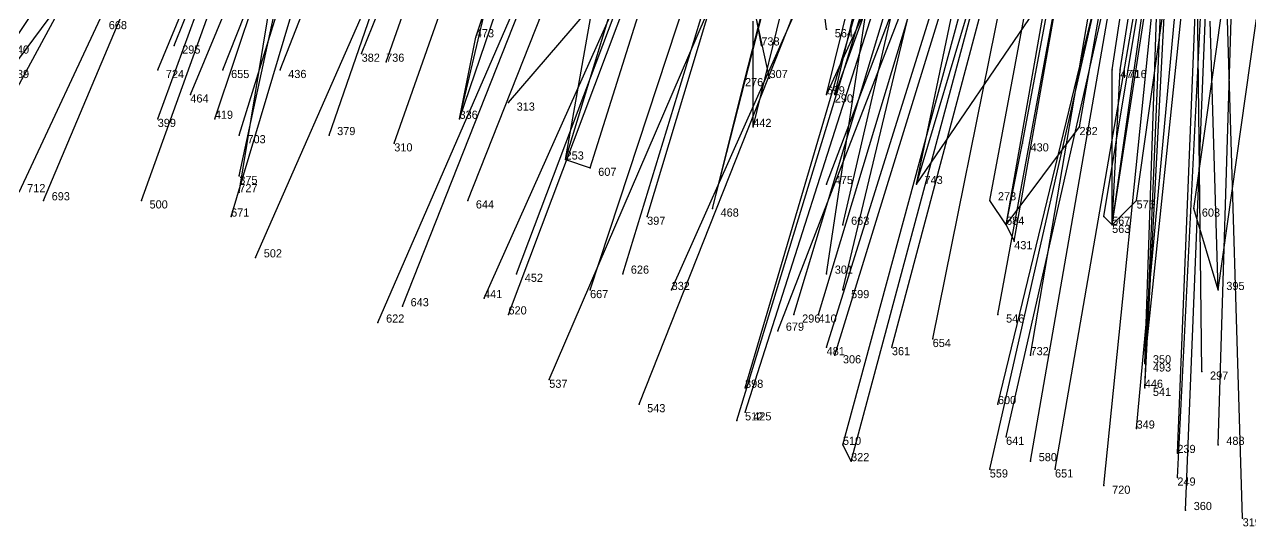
# Model space of a CAD drawing. Extents: x -0.5 to 0.59, y -0.5 to 0.59.
# Drawn here: x -0.2053 to -0.055, y -0.497 to -0.4354 of the extents above; entities that cross this region are included whole.
import ezdxf

# ---------------------------------------------------------------- set-up
doc = ezdxf.new("R2010")
doc.units = 0
for name, color, linetype in [('Facilities', 3, 'CONTINUOUS'), ('Facilities_lines', 3, 'CONTINUOUS'), ('Normals', 1, 'CONTINUOUS'), ('Source_points', 5, 'CONTINUOUS'), ('Text', 3, 'CONTINUOUS')]:
    doc.layers.add(name, color=color, linetype=linetype)

msp = doc.modelspace()

# ---------------------------------------------------------------- linework, layer by layer
at = {"layer": 'Facilities', "color": 3}
for p in [(-0.107, -0.436, -1.25), (-0.187, -0.438, -1.191), (-0.115, -0.438, -1.25), (-0.164, -0.439, -1.25), (-0.161, -0.44, -1.171), (-0.189, -0.441, -1.2), (-0.181, -0.441, -1.25), (-0.174, -0.441, -1.186), (-0.114, -0.442, -1.25), (-0.185, -0.444, -1.204), (-0.146, -0.445, -1.25), (-0.189, -0.447, -1.214), (-0.182, -0.447, -1.206), (-0.152, -0.447, -1.18), (-0.179, -0.449, -1.208), (-0.168, -0.449, -1.25), (-0.116, -0.448, -1.157), (-0.16, -0.45, -1.195), (-0.139, -0.452, -1.182), (-0.179, -0.454, -1.222), (-0.107, -0.455, -1.25), (-0.096, -0.455, -1.162), (-0.179, -0.456, -1.225), (-0.203, -0.457, -1.25), (-0.191, -0.457, -1.239), (-0.151, -0.457, -1.204), (-0.121, -0.458, -1.184), (-0.18, -0.459, -1.232), (-0.129, -0.459, -1.193), (-0.105, -0.46, -1.178), (-0.085, -0.46, -1.169), (-0.072, -0.46, -1.165), (-0.177, -0.464, -1.25), (-0.145, -0.466, -1.221), (-0.132, -0.466, -1.21), (-0.107, -0.466, -1.25), (-0.136, -0.468, -1.22), (-0.126, -0.468, -1.25), (-0.105, -0.468, -1.2), (-0.059, -0.468, -1.179), (-0.159, -0.47, -1.239), (-0.149, -0.469, -1.25), (-0.146, -0.471, -1.232), (-0.111, -0.471, -1.211), (-0.108, -0.471, -1.209), (-0.086, -0.471, -1.198), (-0.162, -0.472, -1.246), (-0.113, -0.473, -1.25), (-0.094, -0.474, -1.209), (-0.107, -0.475, -1.219), (-0.106, -0.476, -1.22), (-0.099, -0.475, -1.213), (-0.082, -0.476, -1.207), (-0.068, -0.477, -1.25), (-0.068, -0.477, -1.205), (-0.141, -0.479, -1.249), (-0.061, -0.478, -1.25), (-0.117, -0.48, -1.235), (-0.068, -0.48, -1.211), (-0.068, -0.48, -1.212), (-0.13, -0.482, -1.248), (-0.086, -0.482, -1.224), (-0.117, -0.483, -1.244), (-0.118, -0.484, -1.25), (-0.069, -0.485, -1.224), (-0.085, -0.486, -1.25), (-0.064, -0.488, -1.25), (-0.059, -0.487, -1.226), (-0.104, -0.489, -1.25), (-0.082, -0.489, -1.239), (-0.087, -0.49, -1.246), (-0.079, -0.49, -1.25), (-0.064, -0.491, -1.25), (-0.073, -0.492, -1.244), (-0.063, -0.495, -1.246), (-0.056, -0.496, -1.249)]:
    msp.add_point(p, dxfattribs=at)
at = {"layer": 'Facilities_lines', "color": 3}
for p, q in [((-0.152, -0.447, -1.18), (-0.14, -0.396, -1.051)), ((-0.096, -0.455, -1.162), (-0.082, -0.408, -1.041)), ((-0.139, -0.452, -1.182), (-0.133, -0.418, -1.096)), ((-0.072, -0.46, -1.165), (-0.068, -0.432, -1.093)), ((-0.102, -0.433, -1.113), (-0.107, -0.444, -1.142)), ((-0.102, -0.433, -1.113), (-0.106, -0.444, -1.142)), ((-0.096, -0.455, -1.162), (-0.081, -0.433, -1.101)), ((-0.116, -0.448, -1.157), (-0.116, -0.435, -1.125)), ((-0.059, -0.468, -1.179), (-0.06, -0.435, -1.097)), ((-0.152, -0.447, -1.18), (-0.15, -0.437, -1.155)), ((-0.072, -0.46, -1.165), (-0.072, -0.441, -1.118)), ((-0.072, -0.46, -1.165), (-0.071, -0.441, -1.117)), ((-0.121, -0.458, -1.184), (-0.117, -0.442, -1.144)), ((-0.085, -0.46, -1.169), (-0.076, -0.448, -1.137)), ((-0.085, -0.46, -1.169), (-0.083, -0.45, -1.144)), ((-0.139, -0.452, -1.182), (-0.136, -0.453, -1.182)), ((-0.085, -0.46, -1.169), (-0.087, -0.457, -1.163)), ((-0.072, -0.46, -1.165), (-0.069, -0.457, -1.156)), ((-0.059, -0.468, -1.179), (-0.062, -0.458, -1.156)), ((-0.072, -0.46, -1.165), (-0.073, -0.459, -1.162)), ((-0.085, -0.46, -1.169), (-0.084, -0.462, -1.174)), ((-0.104, -0.489, -1.25), (-0.105, -0.487, -1.246))]:
    msp.add_line(p, q, dxfattribs=at)
at = {"layer": 'Normals', "color": 1}
for p, q in [((-0.187, -0.438, -1.191), (-0.151, -0.349, -1.218)), ((-0.15, -0.437, -1.155), (-0.121, -0.349, -1.193)), ((-0.072, -0.441, -1.118), (-0.058, -0.35, -1.155)), ((-0.071, -0.441, -1.117), (-0.057, -0.349, -1.154)), ((-0.189, -0.441, -1.2), (-0.152, -0.352, -1.227)), ((-0.174, -0.441, -1.186), (-0.139, -0.352, -1.215)), ((-0.161, -0.44, -1.171), (-0.13, -0.352, -1.208)), ((-0.117, -0.442, -1.144), (-0.094, -0.352, -1.181)), ((-0.189, -0.447, -1.214), (-0.155, -0.354, -1.228)), ((-0.182, -0.447, -1.206), (-0.151, -0.354, -1.229)), ((-0.107, -0.444, -1.142), (-0.085, -0.354, -1.179)), ((-0.106, -0.444, -1.142), (-0.085, -0.354, -1.18)), ((-0.207, -0.438, -1.212), (-0.152, -0.355, -1.224)), ((-0.185, -0.444, -1.204), (-0.148, -0.355, -1.23)), ((-0.179, -0.449, -1.208), (-0.15, -0.355, -1.227)), ((-0.179, -0.454, -1.222), (-0.158, -0.357, -1.221)), ((-0.076, -0.448, -1.137), (-0.06, -0.357, -1.174)), ((-0.179, -0.456, -1.225), (-0.163, -0.358, -1.209)), ((-0.16, -0.45, -1.195), (-0.128, -0.359, -1.218)), ((-0.152, -0.447, -1.18), (-0.122, -0.359, -1.217)), ((-0.116, -0.448, -1.157), (-0.094, -0.358, -1.194)), ((-0.083, -0.45, -1.144), (-0.066, -0.359, -1.181)), ((-0.207, -0.441, -1.218), (-0.148, -0.361, -1.227)), ((-0.139, -0.452, -1.182), (-0.112, -0.363, -1.218)), ((-0.18, -0.459, -1.232), (-0.152, -0.365, -1.21)), ((-0.136, -0.453, -1.182), (-0.108, -0.364, -1.219)), ((-0.096, -0.455, -1.162), (-0.077, -0.364, -1.2)), ((-0.069, -0.457, -1.156), (-0.056, -0.365, -1.193)), ((-0.151, -0.457, -1.204), (-0.115, -0.366, -1.225)), ((-0.087, -0.457, -1.163), (-0.07, -0.366, -1.2)), ((-0.121, -0.458, -1.184), (-0.098, -0.368, -1.222)), ((-0.073, -0.459, -1.162), (-0.058, -0.368, -1.2)), ((-0.062, -0.458, -1.156), (-0.049, -0.367, -1.194)), ((-0.211, -0.452, -1.247), (-0.166, -0.369, -1.215)), ((-0.129, -0.459, -1.193), (-0.102, -0.369, -1.225)), ((-0.105, -0.46, -1.178), (-0.084, -0.369, -1.216)), ((-0.085, -0.46, -1.169), (-0.069, -0.369, -1.207)), ((-0.072, -0.46, -1.165), (-0.058, -0.369, -1.203)), ((-0.191, -0.457, -1.239), (-0.16, -0.371, -1.199)), ((-0.132, -0.466, -1.21), (-0.103, -0.371, -1.225)), ((-0.084, -0.462, -1.174), (-0.068, -0.371, -1.211)), ((-0.145, -0.466, -1.221), (-0.11, -0.373, -1.224)), ((-0.136, -0.468, -1.22), (-0.105, -0.374, -1.227)), ((-0.105, -0.468, -1.2), (-0.083, -0.376, -1.231)), ((-0.059, -0.468, -1.179), (-0.046, -0.376, -1.216)), ((-0.146, -0.471, -1.232), (-0.111, -0.378, -1.222)), ((-0.111, -0.471, -1.211), (-0.083, -0.378, -1.234)), ((-0.108, -0.471, -1.209), (-0.08, -0.378, -1.231)), ((-0.113, -0.473, -1.25), (-0.077, -0.38, -1.242)), ((-0.094, -0.474, -1.209), (-0.075, -0.38, -1.237)), ((-0.086, -0.471, -1.198), (-0.069, -0.379, -1.231)), ((-0.206, -0.456, -1.25), (-0.171, -0.381, -1.193)), ((-0.203, -0.457, -1.25), (-0.171, -0.381, -1.192)), ((-0.099, -0.475, -1.213), (-0.074, -0.381, -1.236)), ((-0.107, -0.475, -1.219), (-0.078, -0.382, -1.237)), ((-0.106, -0.476, -1.22), (-0.077, -0.382, -1.238)), ((-0.082, -0.476, -1.207), (-0.066, -0.382, -1.239)), ((-0.068, -0.477, -1.205), (-0.058, -0.382, -1.235)), ((-0.068, -0.48, -1.211), (-0.063, -0.384, -1.238)), ((-0.068, -0.48, -1.212), (-0.064, -0.384, -1.239)), ((-0.117, -0.48, -1.235), (-0.089, -0.385, -1.247)), ((-0.086, -0.482, -1.224), (-0.063, -0.387, -1.244)), ((-0.118, -0.484, -1.25), (-0.089, -0.389, -1.26)), ((-0.117, -0.483, -1.244), (-0.087, -0.389, -1.252)), ((-0.085, -0.486, -1.25), (-0.063, -0.389, -1.253)), ((-0.069, -0.485, -1.224), (-0.06, -0.388, -1.246)), ((-0.068, -0.477, -1.25), (-0.065, -0.388, -1.204)), ((-0.064, -0.488, -1.25), (-0.06, -0.389, -1.237)), ((-0.059, -0.487, -1.226), (-0.056, -0.389, -1.248)), ((-0.13, -0.482, -1.248), (-0.094, -0.391, -1.228)), ((-0.105, -0.487, -1.246), (-0.079, -0.391, -1.253)), ((-0.104, -0.489, -1.25), (-0.078, -0.392, -1.257)), ((-0.082, -0.489, -1.239), (-0.065, -0.391, -1.25)), ((-0.079, -0.49, -1.25), (-0.062, -0.392, -1.25)), ((-0.064, -0.491, -1.25), (-0.059, -0.391, -1.253)), ((-0.087, -0.49, -1.246), (-0.065, -0.393, -1.248)), ((-0.073, -0.492, -1.244), (-0.063, -0.393, -1.253)), ((-0.061, -0.478, -1.25), (-0.062, -0.393, -1.197)), ((-0.159, -0.47, -1.239), (-0.129, -0.394, -1.181)), ((-0.063, -0.495, -1.246), (-0.059, -0.395, -1.251)), ((-0.056, -0.496, -1.249), (-0.059, -0.398, -1.233)), ((-0.141, -0.479, -1.249), (-0.107, -0.4, -1.199)), ((-0.181, -0.441, -1.25), (-0.166, -0.403, -1.159)), ((-0.168, -0.449, -1.25), (-0.152, -0.403, -1.162)), ((-0.164, -0.439, -1.25), (-0.15, -0.404, -1.157)), ((-0.177, -0.464, -1.25), (-0.152, -0.407, -1.171)), ((-0.107, -0.436, -1.25), (-0.11, -0.413, -1.153)), ((-0.126, -0.468, -1.25), (-0.102, -0.414, -1.169)), ((-0.115, -0.438, -1.25), (-0.119, -0.416, -1.152)), ((-0.146, -0.445, -1.25), (-0.122, -0.417, -1.157)), ((-0.162, -0.472, -1.246), (-0.139, -0.419, -1.165)), ((-0.114, -0.442, -1.25), (-0.119, -0.419, -1.153)), ((-0.149, -0.469, -1.25), (-0.128, -0.422, -1.164)), ((-0.107, -0.466, -1.25), (-0.101, -0.426, -1.158)), ((-0.107, -0.455, -1.25), (-0.096, -0.426, -1.155))]:
    msp.add_line(p, q, dxfattribs=at)
at = {"layer": 'Source_points', "color": 5}
for p in [(-0.15, -0.437, -1.155), (-0.072, -0.441, -1.118), (-0.071, -0.441, -1.117), (-0.117, -0.442, -1.144), (-0.107, -0.444, -1.142), (-0.106, -0.444, -1.142), (-0.076, -0.448, -1.137), (-0.083, -0.45, -1.144), (-0.136, -0.453, -1.182), (-0.087, -0.457, -1.163), (-0.069, -0.457, -1.156), (-0.062, -0.458, -1.156), (-0.073, -0.459, -1.162), (-0.084, -0.462, -1.174), (-0.105, -0.487, -1.246)]:
    msp.add_point(p, dxfattribs=at)

# ---------------------------------------------------------------- texts
at = {"layer": 'Text', "color": 3}
for s, p in [('668', (-0.195, -0.436, -1.193)), ('473', (-0.15, -0.437, -1.155)), ('738', (-0.115, -0.438, -1.25)), ('564', (-0.106, -0.437, -1.25)), ('540', (-0.207, -0.439, -1.212)), ('295', (-0.186, -0.439, -1.191)), ('382', (-0.164, -0.44, -1.25)), ('736', (-0.161, -0.44, -1.171)), ('539', (-0.207, -0.442, -1.218)), ('724', (-0.188, -0.442, -1.2)), ('655', (-0.18, -0.442, -1.25)), ('436', (-0.173, -0.442, -1.186)), ('307', (-0.114, -0.442, -1.25)), ('470', (-0.071, -0.442, -1.118)), ('716', (-0.07, -0.442, -1.117)), ('276', (-0.117, -0.443, -1.144)), ('699', (-0.107, -0.444, -1.142)), ('464', (-0.185, -0.445, -1.204)), ('290', (-0.106, -0.445, -1.142)), ('419', (-0.182, -0.447, -1.206)), ('336', (-0.152, -0.447, -1.18)), ('313', (-0.145, -0.446, -1.25)), ('399', (-0.189, -0.448, -1.214)), ('442', (-0.116, -0.448, -1.157)), ('703', (-0.178, -0.45, -1.208)), ('379', (-0.167, -0.449, -1.25)), ('282', (-0.076, -0.449, -1.137)), ('310', (-0.16, -0.451, -1.195)), ('430', (-0.082, -0.451, -1.144)), ('253', (-0.139, -0.452, -1.182)), ('607', (-0.135, -0.454, -1.182)), ('712', (-0.205, -0.456, -1.25)), ('375', (-0.179, -0.455, -1.222)), ('727', (-0.179, -0.456, -1.225)), ('475', (-0.106, -0.455, -1.25)), ('743', (-0.095, -0.455, -1.162)), ('693', (-0.202, -0.457, -1.25)), ('273', (-0.086, -0.457, -1.163)), ('500', (-0.19, -0.458, -1.239)), ('671', (-0.18, -0.459, -1.232)), ('644', (-0.15, -0.458, -1.204)), ('468', (-0.12, -0.459, -1.184)), ('576', (-0.069, -0.458, -1.156)), ('603', (-0.061, -0.459, -1.156)), ('397', (-0.129, -0.46, -1.193)), ('663', (-0.104, -0.46, -1.178)), ('684', (-0.085, -0.46, -1.169)), ('567', (-0.072, -0.46, -1.162)), ('563', (-0.072, -0.461, -1.165)), ('431', (-0.084, -0.463, -1.174)), ('502', (-0.176, -0.464, -1.25)), ('626', (-0.131, -0.466, -1.21)), ('301', (-0.106, -0.466, -1.25)), ('452', (-0.144, -0.467, -1.221)), ('332', (-0.126, -0.468, -1.25)), ('395', (-0.058, -0.468, -1.179)), ('441', (-0.149, -0.469, -1.25)), ('667', (-0.136, -0.469, -1.22)), ('599', (-0.104, -0.469, -1.2)), ('643', (-0.158, -0.47, -1.239)), ('620', (-0.146, -0.471, -1.232)), ('622', (-0.161, -0.472, -1.246)), ('296', (-0.11, -0.472, -1.211)), ('410', (-0.108, -0.472, -1.209)), ('546', (-0.085, -0.472, -1.198)), ('679', (-0.112, -0.473, -1.25)), ('654', (-0.094, -0.475, -1.209)), ('481', (-0.107, -0.476, -1.219)), ('306', (-0.105, -0.477, -1.22)), ('361', (-0.099, -0.476, -1.213)), ('732', (-0.082, -0.476, -1.207)), ('350', (-0.067, -0.477, -1.25)), ('493', (-0.067, -0.478, -1.205)), ('537', (-0.141, -0.48, -1.249)), ('398', (-0.117, -0.48, -1.235)), ('446', (-0.068, -0.48, -1.211)), ('297', (-0.06, -0.479, -1.25)), ('541', (-0.067, -0.481, -1.212)), ('543', (-0.129, -0.483, -1.248)), ('600', (-0.086, -0.482, -1.224)), ('512', (-0.117, -0.484, -1.25)), ('425', (-0.116, -0.484, -1.244)), ('349', (-0.069, -0.485, -1.224)), ('510', (-0.105, -0.487, -1.246)), ('641', (-0.085, -0.487, -1.25)), ('488', (-0.058, -0.487, -1.226)), ('322', (-0.104, -0.489, -1.25)), ('580', (-0.081, -0.489, -1.239)), ('239', (-0.064, -0.488, -1.25)), ('559', (-0.087, -0.491, -1.246)), ('651', (-0.079, -0.491, -1.25)), ('249', (-0.064, -0.492, -1.25)), ('720', (-0.072, -0.493, -1.244)), ('360', (-0.062, -0.495, -1.246)), ('319', (-0.056, -0.497, -1.249))]:
    msp.add_text(s, height=0.001, dxfattribs=at).set_placement(p)

doc.saveas('drawing.dxf')
